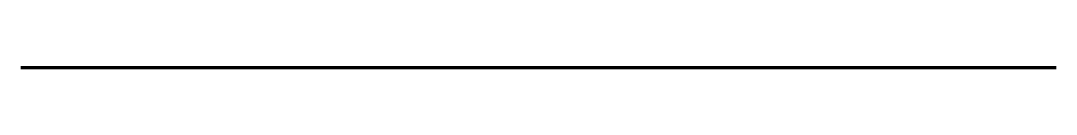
# Model space of a CAD drawing. Header units: millimetres. Extents: x 0 to 20, y 0 to 0.
import ezdxf

# ---------------------------------------------------------------- set-up
doc = ezdxf.new("R2010")
doc.units = ezdxf.units.MM
doc.layers.get('0').update_dxf_attribs({"lineweight": 25})

msp = doc.modelspace()

# ---------------------------------------------------------------- linework, layer by layer
at = {"lineweight": 70}
msp.add_line((0, 0), (20, 0), dxfattribs=at)

doc.saveas('drawing.dxf')
